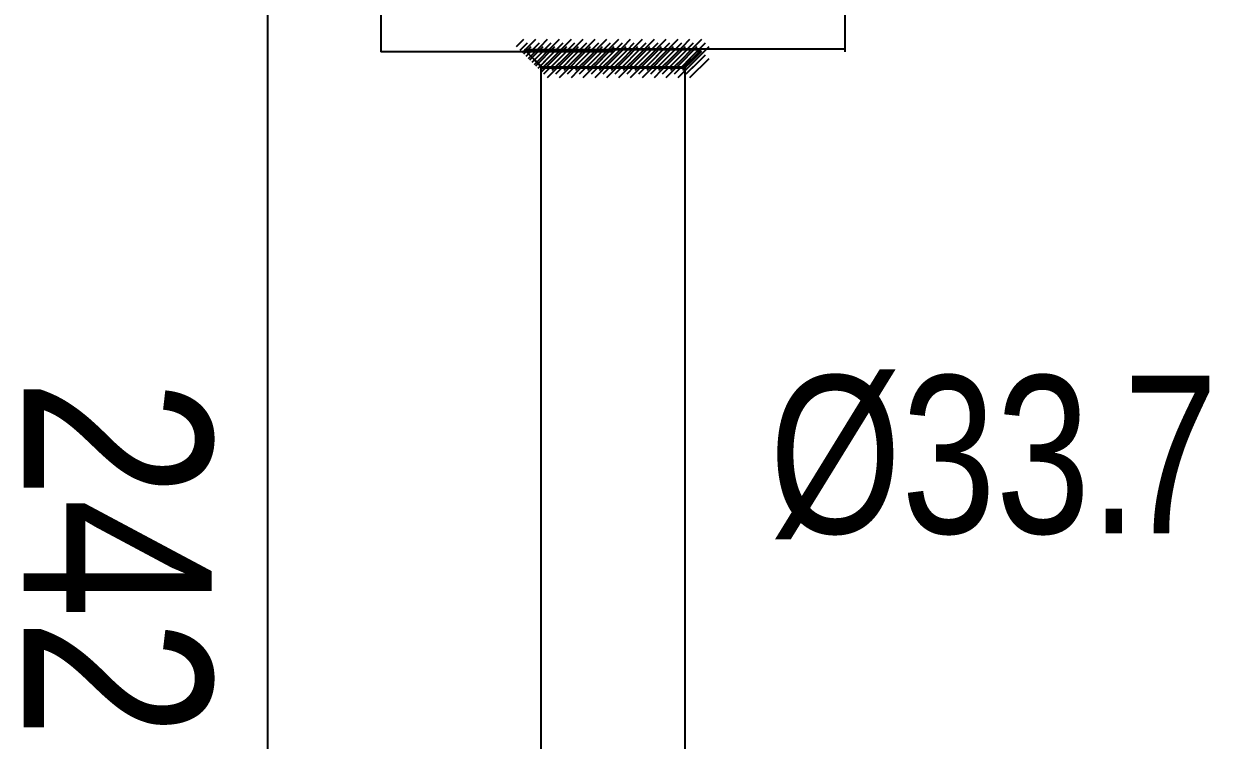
# Model space of a CAD drawing. Extents: x 3 to 197, y 5 to 247.
# Drawn here: x 6.45 to 39.2, y 21.54 to 41.34 of the extents above; entities that cross this region are included whole.
import ezdxf

# ---------------------------------------------------------------- set-up
doc = ezdxf.new("R2010")
doc.units = 0
doc.layers.add('LIVELLO_1', color=160, linetype='Continuous')
doc.styles.add('STD', font='txt')

# ---------------------------------------------------------------- blocks, each defined once
blk = doc.blocks.new('AI9-BLK319')
at = {"layer": 'LIVELLO_1', "color": 7}
for p, q in [((1.929253, -0.175355), (2.130103, 0.027216)), ((2.028817, -0.275608), (2.230527, -0.073036)), ((2.130103, -0.374482), (2.330263, -0.175355))]:
    blk.add_line(p, q, dxfattribs=at)
blk = doc.blocks.new('AI9-BLK318')
at = {"layer": 'LIVELLO_1', "color": 7}
blk.add_blockref('AI9-BLK319', (0, 0), dxfattribs=at)
blk = doc.blocks.new('AI9-BLK317')
at = {"layer": 'LIVELLO_1', "color": 7}
for p, q in [((2.052588, -0.092156), (2.253609, 0.110415)), ((2.152323, -0.192409), (2.354895, 0.00844)), ((2.253609, -0.293005), (2.456181, -0.092156))]:
    blk.add_line(p, q, dxfattribs=at)
blk = doc.blocks.new('AI9-BLK316')
at = {"layer": 'LIVELLO_1', "color": 7}
blk.add_blockref('AI9-BLK317', (0, 0), dxfattribs=at)
blk = doc.blocks.new('AI9-BLK315')
at = {"layer": 'LIVELLO_1', "color": 7}
for p, q in [((2.134667, 0.008785), (2.335516, 0.211357)), ((2.235953, -0.089745), (2.436802, 0.109382)), ((2.335516, -0.192064), (2.538088, 0.008785))]:
    blk.add_line(p, q, dxfattribs=at)
blk = doc.blocks.new('AI9-BLK314')
at = {"layer": 'LIVELLO_1', "color": 7}
blk.add_blockref('AI9-BLK315', (0, 0), dxfattribs=at)
blk = doc.blocks.new('AI9-BLK311')
at = {"layer": 'LIVELLO_1', "color": 7}
for p, q in [((1.599902, -0.175355), (1.802474, 0.027216)), ((1.701188, -0.275608), (1.902037, -0.073036)), ((1.802474, -0.374482), (2.003323, -0.175355))]:
    blk.add_line(p, q, dxfattribs=at)
blk = doc.blocks.new('AI9-BLK310')
at = {"layer": 'LIVELLO_1', "color": 7}
blk.add_blockref('AI9-BLK311', (0, 0), dxfattribs=at)
blk = doc.blocks.new('AI9-BLK309')
at = {"layer": 'LIVELLO_1', "color": 7}
for p, q in [((1.763717, -0.092156), (1.966288, 0.110415)), ((1.865002, -0.192409), (2.067574, 0.00844)), ((1.966288, -0.293005), (2.167137, -0.092156))]:
    blk.add_line(p, q, dxfattribs=at)
blk = doc.blocks.new('AI9-BLK308')
at = {"layer": 'LIVELLO_1', "color": 7}
blk.add_blockref('AI9-BLK309', (0, 0), dxfattribs=at)
blk = doc.blocks.new('AI9-BLK307')
at = {"layer": 'LIVELLO_1', "color": 7}
for p, q in [((1.929253, 0.008785), (2.130103, 0.211357)), ((2.028817, -0.089745), (2.230527, 0.109382)), ((2.130103, -0.192064), (2.330263, 0.008785))]:
    blk.add_line(p, q, dxfattribs=at)
blk = doc.blocks.new('AI9-BLK306')
at = {"layer": 'LIVELLO_1', "color": 7}
blk.add_blockref('AI9-BLK307', (0, 0), dxfattribs=at)
blk = doc.blocks.new('AI9-BLK305')
at = {"layer": 'LIVELLO_1', "color": 7}
for p, q in [((2.052588, 0.10163), (2.253609, 0.302824)), ((2.152323, 0.001378), (2.354895, 0.202227)), ((2.253609, -0.099219), (2.456181, 0.10163))]:
    blk.add_line(p, q, dxfattribs=at)
blk = doc.blocks.new('AI9-BLK304')
at = {"layer": 'LIVELLO_1', "color": 7}
blk.add_blockref('AI9-BLK305', (0, 0), dxfattribs=at)
blk = doc.blocks.new('AI9-BLK303')
at = {"layer": 'LIVELLO_1', "color": 7}
for p, q in [((2.134667, 0.184313), (2.335516, 0.385162)), ((2.235953, 0.081993), (2.436802, 0.284565)), ((2.335516, -0.018259), (2.538088, 0.184313))]:
    blk.add_line(p, q, dxfattribs=at)
blk = doc.blocks.new('AI9-BLK302')
at = {"layer": 'LIVELLO_1', "color": 7}
blk.add_blockref('AI9-BLK303', (0, 0), dxfattribs=at)
blk = doc.blocks.new('AI9-BLK301')
at = {"layer": 'LIVELLO_1', "color": 7}
for p, q in [((1.272963, -0.175355), (1.473812, 0.027216)), ((1.374249, -0.275608), (1.575098, -0.073036)), ((1.473812, -0.374482), (1.676383, -0.175355))]:
    blk.add_line(p, q, dxfattribs=at)
blk = doc.blocks.new('AI9-BLK300')
at = {"layer": 'LIVELLO_1', "color": 7}
blk.add_blockref('AI9-BLK301', (0, 0), dxfattribs=at)
blk = doc.blocks.new('AI9-BLK299')
at = {"layer": 'LIVELLO_1', "color": 7}
for p, q in [((1.436777, -0.092156), (1.639349, 0.110415)), ((1.538063, -0.192409), (1.738223, 0.00844)), ((1.639349, -0.293005), (1.839509, -0.092156))]:
    blk.add_line(p, q, dxfattribs=at)
blk = doc.blocks.new('AI9-BLK298')
at = {"layer": 'LIVELLO_1', "color": 7}
blk.add_blockref('AI9-BLK299', (0, 0), dxfattribs=at)
blk = doc.blocks.new('AI9-BLK297')
at = {"layer": 'LIVELLO_1', "color": 7}
for p, q in [((1.599902, 0.008785), (1.802474, 0.211357)), ((1.701188, -0.089745), (1.902037, 0.109382)), ((1.802474, -0.192064), (2.003323, 0.008785))]:
    blk.add_line(p, q, dxfattribs=at)
blk = doc.blocks.new('AI9-BLK296')
at = {"layer": 'LIVELLO_1', "color": 7}
blk.add_blockref('AI9-BLK297', (0, 0), dxfattribs=at)
blk = doc.blocks.new('AI9-BLK295')
at = {"layer": 'LIVELLO_1', "color": 7}
for p, q in [((1.763717, 0.10163), (1.966288, 0.302824)), ((1.865002, 0.001378), (2.067574, 0.202227)), ((1.966288, -0.099219), (2.167137, 0.10163))]:
    blk.add_line(p, q, dxfattribs=at)
blk = doc.blocks.new('AI9-BLK294')
at = {"layer": 'LIVELLO_1', "color": 7}
blk.add_blockref('AI9-BLK295', (0, 0), dxfattribs=at)
blk = doc.blocks.new('AI9-BLK293')
at = {"layer": 'LIVELLO_1', "color": 7}
for p, q in [((1.929253, 0.184313), (2.130103, 0.385162)), ((2.028817, 0.081993), (2.230527, 0.284565)), ((2.130103, -0.018259), (2.330263, 0.184313))]:
    blk.add_line(p, q, dxfattribs=at)
blk = doc.blocks.new('AI9-BLK292')
at = {"layer": 'LIVELLO_1', "color": 7}
blk.add_blockref('AI9-BLK293', (0, 0), dxfattribs=at)
blk = doc.blocks.new('AI9-BLK291')
at = {"layer": 'LIVELLO_1', "color": 7}
for p, q in [((0.946023, -0.175355), (1.147045, 0.027216)), ((1.045759, -0.275608), (1.247469, -0.073036)), ((1.147045, -0.374482), (1.347032, -0.175355))]:
    blk.add_line(p, q, dxfattribs=at)
blk = doc.blocks.new('AI9-BLK290')
at = {"layer": 'LIVELLO_1', "color": 7}
blk.add_blockref('AI9-BLK291', (0, 0), dxfattribs=at)
blk = doc.blocks.new('AI9-BLK289')
at = {"layer": 'LIVELLO_1', "color": 7}
for p, q in [((1.109148, -0.092156), (1.309998, 0.110415)), ((1.208712, -0.192409), (1.411283, 0.00844)), ((1.309998, -0.293005), (1.512569, -0.092156))]:
    blk.add_line(p, q, dxfattribs=at)
blk = doc.blocks.new('AI9-BLK288')
at = {"layer": 'LIVELLO_1', "color": 7}
blk.add_blockref('AI9-BLK289', (0, 0), dxfattribs=at)
blk = doc.blocks.new('AI9-BLK287')
at = {"layer": 'LIVELLO_1', "color": 7}
for p, q in [((1.272963, 0.008785), (1.473812, 0.211357)), ((1.374249, -0.089745), (1.575098, 0.109382)), ((1.473812, -0.192064), (1.676383, 0.008785))]:
    blk.add_line(p, q, dxfattribs=at)
blk = doc.blocks.new('AI9-BLK286')
at = {"layer": 'LIVELLO_1', "color": 7}
blk.add_blockref('AI9-BLK287', (0, 0), dxfattribs=at)
blk = doc.blocks.new('AI9-BLK285')
at = {"layer": 'LIVELLO_1', "color": 7}
for p, q in [((1.436777, 0.10163), (1.639349, 0.302824)), ((1.538063, 0.001378), (1.738223, 0.202227)), ((1.639349, -0.099219), (1.839509, 0.10163))]:
    blk.add_line(p, q, dxfattribs=at)
blk = doc.blocks.new('AI9-BLK284')
at = {"layer": 'LIVELLO_1', "color": 7}
blk.add_blockref('AI9-BLK285', (0, 0), dxfattribs=at)
blk = doc.blocks.new('AI9-BLK283')
at = {"layer": 'LIVELLO_1', "color": 7}
for p, q in [((1.599902, 0.184313), (1.802474, 0.385162)), ((1.701188, 0.081993), (1.902037, 0.284565)), ((1.802474, -0.018259), (2.003323, 0.184313))]:
    blk.add_line(p, q, dxfattribs=at)
blk = doc.blocks.new('AI9-BLK282')
at = {"layer": 'LIVELLO_1', "color": 7}
blk.add_blockref('AI9-BLK283', (0, 0), dxfattribs=at)
blk = doc.blocks.new('AI9-BLK281')
at = {"layer": 'LIVELLO_1', "color": 7}
for p, q in [((0.616672, -0.175355), (0.819244, 0.027216)), ((0.717958, -0.275608), (0.918979, -0.073036)), ((0.819244, -0.374482), (1.020265, -0.175355))]:
    blk.add_line(p, q, dxfattribs=at)
blk = doc.blocks.new('AI9-BLK280')
at = {"layer": 'LIVELLO_1', "color": 7}
blk.add_blockref('AI9-BLK281', (0, 0), dxfattribs=at)
blk = doc.blocks.new('AI9-BLK279')
at = {"layer": 'LIVELLO_1', "color": 7}
for p, q in [((0.780659, -0.092156), (0.983058, 0.110415)), ((0.881772, -0.192409), (1.084344, 0.00844)), ((0.983058, -0.293005), (1.184079, -0.092156))]:
    blk.add_line(p, q, dxfattribs=at)
blk = doc.blocks.new('AI9-BLK278')
at = {"layer": 'LIVELLO_1', "color": 7}
blk.add_blockref('AI9-BLK279', (0, 0), dxfattribs=at)
blk = doc.blocks.new('AI9-BLK277')
at = {"layer": 'LIVELLO_1', "color": 7}
for p, q in [((0.946023, 0.008785), (1.147045, 0.211357)), ((1.045759, -0.089745), (1.247469, 0.109382)), ((1.147045, -0.192064), (1.347032, 0.008785))]:
    blk.add_line(p, q, dxfattribs=at)
blk = doc.blocks.new('AI9-BLK276')
at = {"layer": 'LIVELLO_1', "color": 7}
blk.add_blockref('AI9-BLK277', (0, 0), dxfattribs=at)
blk = doc.blocks.new('AI9-BLK275')
at = {"layer": 'LIVELLO_1', "color": 7}
for p, q in [((1.109148, 0.10163), (1.309998, 0.302824)), ((1.208712, 0.001378), (1.411283, 0.202227)), ((1.309998, -0.099219), (1.512569, 0.10163))]:
    blk.add_line(p, q, dxfattribs=at)
blk = doc.blocks.new('AI9-BLK274')
at = {"layer": 'LIVELLO_1', "color": 7}
blk.add_blockref('AI9-BLK275', (0, 0), dxfattribs=at)
blk = doc.blocks.new('AI9-BLK273')
at = {"layer": 'LIVELLO_1', "color": 7}
for p, q in [((1.272963, 0.184313), (1.473812, 0.385162)), ((1.374249, 0.081993), (1.575098, 0.284565)), ((1.473812, -0.018259), (1.676383, 0.184313))]:
    blk.add_line(p, q, dxfattribs=at)
blk = doc.blocks.new('AI9-BLK272')
at = {"layer": 'LIVELLO_1', "color": 7}
blk.add_blockref('AI9-BLK273', (0, 0), dxfattribs=at)
blk = doc.blocks.new('AI9-BLK271')
at = {"layer": 'LIVELLO_1', "color": 7}
for p, q in [((0.289905, -0.175355), (0.490754, 0.027216)), ((0.391018, -0.275608), (0.59204, -0.073036)), ((0.490754, -0.374482), (0.693325, -0.175355))]:
    blk.add_line(p, q, dxfattribs=at)
blk = doc.blocks.new('AI9-BLK270')
at = {"layer": 'LIVELLO_1', "color": 7}
blk.add_blockref('AI9-BLK271', (0, 0), dxfattribs=at)
blk = doc.blocks.new('AI9-BLK269')
at = {"layer": 'LIVELLO_1', "color": 7}
for p, q in [((0.453719, -0.092156), (0.656291, 0.110415)), ((0.555005, -0.192409), (0.754993, 0.00844)), ((0.656291, -0.293005), (0.856278, -0.092156))]:
    blk.add_line(p, q, dxfattribs=at)
blk = doc.blocks.new('AI9-BLK268')
at = {"layer": 'LIVELLO_1', "color": 7}
blk.add_blockref('AI9-BLK269', (0, 0), dxfattribs=at)
blk = doc.blocks.new('AI9-BLK267')
at = {"layer": 'LIVELLO_1', "color": 7}
for p, q in [((0.616672, 0.008785), (0.819244, 0.211357)), ((0.717958, -0.089745), (0.918979, 0.109382)), ((0.819244, -0.192064), (1.020265, 0.008785))]:
    blk.add_line(p, q, dxfattribs=at)
blk = doc.blocks.new('AI9-BLK266')
at = {"layer": 'LIVELLO_1', "color": 7}
blk.add_blockref('AI9-BLK267', (0, 0), dxfattribs=at)
blk = doc.blocks.new('AI9-BLK265')
at = {"layer": 'LIVELLO_1', "color": 7}
for p, q in [((0.780659, 0.10163), (0.983058, 0.302824)), ((0.881772, 0.001378), (1.084344, 0.202227)), ((0.983058, -0.099219), (1.184079, 0.10163))]:
    blk.add_line(p, q, dxfattribs=at)
blk = doc.blocks.new('AI9-BLK264')
at = {"layer": 'LIVELLO_1', "color": 7}
blk.add_blockref('AI9-BLK265', (0, 0), dxfattribs=at)
blk = doc.blocks.new('AI9-BLK263')
at = {"layer": 'LIVELLO_1', "color": 7}
for p, q in [((0.946023, 0.184313), (1.147045, 0.385162)), ((1.045759, 0.081993), (1.247469, 0.284565)), ((1.147045, -0.018259), (1.347032, 0.184313))]:
    blk.add_line(p, q, dxfattribs=at)
blk = doc.blocks.new('AI9-BLK262')
at = {"layer": 'LIVELLO_1', "color": 7}
blk.add_blockref('AI9-BLK263', (0, 0), dxfattribs=at)
blk = doc.blocks.new('AI9-BLK261')
at = {"layer": 'LIVELLO_1', "color": 7}
for p, q in [((-0.037035, -0.175355), (0.163814, 0.027216)), ((0.062528, -0.275608), (0.264239, -0.073036)), ((0.163814, -0.374482), (0.363974, -0.175355))]:
    blk.add_line(p, q, dxfattribs=at)
blk = doc.blocks.new('AI9-BLK260')
at = {"layer": 'LIVELLO_1', "color": 7}
blk.add_blockref('AI9-BLK261', (0, 0), dxfattribs=at)
blk = doc.blocks.new('AI9-BLK259')
at = {"layer": 'LIVELLO_1', "color": 7}
for p, q in [((0.12678, -0.092156), (0.32694, 0.110415)), ((0.225654, -0.192409), (0.428225, 0.00844)), ((0.32694, -0.293005), (0.529511, -0.092156))]:
    blk.add_line(p, q, dxfattribs=at)
blk = doc.blocks.new('AI9-BLK258')
at = {"layer": 'LIVELLO_1', "color": 7}
blk.add_blockref('AI9-BLK259', (0, 0), dxfattribs=at)
blk = doc.blocks.new('AI9-BLK257')
at = {"layer": 'LIVELLO_1', "color": 7}
for p, q in [((0.289905, 0.008785), (0.490754, 0.211357)), ((0.391018, -0.089745), (0.59204, 0.109382)), ((0.490754, -0.192064), (0.693325, 0.008785))]:
    blk.add_line(p, q, dxfattribs=at)
blk = doc.blocks.new('AI9-BLK256')
at = {"layer": 'LIVELLO_1', "color": 7}
blk.add_blockref('AI9-BLK257', (0, 0), dxfattribs=at)
blk = doc.blocks.new('AI9-BLK255')
at = {"layer": 'LIVELLO_1', "color": 7}
for p, q in [((0.453719, 0.10163), (0.656291, 0.302824)), ((0.555005, 0.001378), (0.754993, 0.202227)), ((0.656291, -0.099219), (0.856278, 0.10163))]:
    blk.add_line(p, q, dxfattribs=at)
blk = doc.blocks.new('AI9-BLK254')
at = {"layer": 'LIVELLO_1', "color": 7}
blk.add_blockref('AI9-BLK255', (0, 0), dxfattribs=at)
blk = doc.blocks.new('AI9-BLK253')
at = {"layer": 'LIVELLO_1', "color": 7}
for p, q in [((0.616672, 0.184313), (0.819244, 0.385162)), ((0.717958, 0.081993), (0.918979, 0.284565)), ((0.819244, -0.018259), (1.020265, 0.184313))]:
    blk.add_line(p, q, dxfattribs=at)
blk = doc.blocks.new('AI9-BLK252')
at = {"layer": 'LIVELLO_1', "color": 7}
blk.add_blockref('AI9-BLK253', (0, 0), dxfattribs=at)
blk = doc.blocks.new('AI9-BLK251')
at = {"layer": 'LIVELLO_1', "color": 7}
for p, q in [((-0.366386, -0.175355), (-0.163814, 0.027216)), ((-0.2651, -0.275608), (-0.064251, -0.073036)), ((-0.163814, -0.374482), (0.037035, -0.175355))]:
    blk.add_line(p, q, dxfattribs=at)
blk = doc.blocks.new('AI9-BLK250')
at = {"layer": 'LIVELLO_1', "color": 7}
blk.add_blockref('AI9-BLK251', (0, 0), dxfattribs=at)
blk = doc.blocks.new('AI9-BLK249')
at = {"layer": 'LIVELLO_1', "color": 7}
for p, q in [((-0.202572, -0.092156), (0, 0.110415)), ((-0.101286, -0.192409), (0.101286, 0.00844)), ((0, -0.293005), (0.200849, -0.092156))]:
    blk.add_line(p, q, dxfattribs=at)
blk = doc.blocks.new('AI9-BLK248')
at = {"layer": 'LIVELLO_1', "color": 7}
blk.add_blockref('AI9-BLK249', (0, 0), dxfattribs=at)
blk = doc.blocks.new('AI9-BLK247')
at = {"layer": 'LIVELLO_1', "color": 7}
for p, q in [((-0.037035, 0.008785), (0.163814, 0.211357)), ((0.062528, -0.089745), (0.264239, 0.109382)), ((0.163814, -0.192064), (0.363974, 0.008785))]:
    blk.add_line(p, q, dxfattribs=at)
blk = doc.blocks.new('AI9-BLK246')
at = {"layer": 'LIVELLO_1', "color": 7}
blk.add_blockref('AI9-BLK247', (0, 0), dxfattribs=at)
blk = doc.blocks.new('AI9-BLK245')
at = {"layer": 'LIVELLO_1', "color": 7}
for p, q in [((0.12678, 0.10163), (0.32694, 0.302824)), ((0.225654, 0.001378), (0.428225, 0.202227)), ((0.32694, -0.099219), (0.529511, 0.10163))]:
    blk.add_line(p, q, dxfattribs=at)
blk = doc.blocks.new('AI9-BLK244')
at = {"layer": 'LIVELLO_1', "color": 7}
blk.add_blockref('AI9-BLK245', (0, 0), dxfattribs=at)
blk = doc.blocks.new('AI9-BLK243')
at = {"layer": 'LIVELLO_1', "color": 7}
for p, q in [((0.289905, 0.184313), (0.490754, 0.385162)), ((0.391018, 0.081993), (0.59204, 0.284565)), ((0.490754, -0.018259), (0.693325, 0.184313))]:
    blk.add_line(p, q, dxfattribs=at)
blk = doc.blocks.new('AI9-BLK242')
at = {"layer": 'LIVELLO_1', "color": 7}
blk.add_blockref('AI9-BLK243', (0, 0), dxfattribs=at)
blk = doc.blocks.new('AI9-BLK241')
at = {"layer": 'LIVELLO_1', "color": 7}
for p, q in [((-0.693325, -0.175355), (-0.492476, 0.027216)), ((-0.59204, -0.275608), (-0.391191, -0.073036)), ((-0.492476, -0.374482), (-0.289905, -0.175355))]:
    blk.add_line(p, q, dxfattribs=at)
blk = doc.blocks.new('AI9-BLK240')
at = {"layer": 'LIVELLO_1', "color": 7}
blk.add_blockref('AI9-BLK241', (0, 0), dxfattribs=at)
blk = doc.blocks.new('AI9-BLK239')
at = {"layer": 'LIVELLO_1', "color": 7}
for p, q in [((-0.529511, -0.092156), (-0.32849, 0.110415)), ((-0.428225, -0.192409), (-0.228065, 0.00844)), ((-0.32849, -0.293005), (-0.12678, -0.092156))]:
    blk.add_line(p, q, dxfattribs=at)
blk = doc.blocks.new('AI9-BLK238')
at = {"layer": 'LIVELLO_1', "color": 7}
blk.add_blockref('AI9-BLK239', (0, 0), dxfattribs=at)
blk = doc.blocks.new('AI9-BLK237')
at = {"layer": 'LIVELLO_1', "color": 7}
for p, q in [((-0.366386, 0.008785), (-0.163814, 0.211357)), ((-0.2651, -0.089745), (-0.064251, 0.109382)), ((-0.163814, -0.192064), (0.037035, 0.008785))]:
    blk.add_line(p, q, dxfattribs=at)
blk = doc.blocks.new('AI9-BLK236')
at = {"layer": 'LIVELLO_1', "color": 7}
blk.add_blockref('AI9-BLK237', (0, 0), dxfattribs=at)
blk = doc.blocks.new('AI9-BLK235')
at = {"layer": 'LIVELLO_1', "color": 7}
for p, q in [((-0.202572, 0.10163), (0, 0.302824)), ((-0.101286, 0.001378), (0.101286, 0.202227)), ((0, -0.099219), (0.200849, 0.10163))]:
    blk.add_line(p, q, dxfattribs=at)
blk = doc.blocks.new('AI9-BLK234')
at = {"layer": 'LIVELLO_1', "color": 7}
blk.add_blockref('AI9-BLK235', (0, 0), dxfattribs=at)
blk = doc.blocks.new('AI9-BLK233')
at = {"layer": 'LIVELLO_1', "color": 7}
for p, q in [((-0.037035, 0.184313), (0.163814, 0.385162)), ((0.062528, 0.081993), (0.264239, 0.284565)), ((0.163814, -0.018259), (0.363974, 0.184313))]:
    blk.add_line(p, q, dxfattribs=at)
blk = doc.blocks.new('AI9-BLK232')
at = {"layer": 'LIVELLO_1', "color": 7}
blk.add_blockref('AI9-BLK233', (0, 0), dxfattribs=at)
blk = doc.blocks.new('AI9-BLK231')
at = {"layer": 'LIVELLO_1', "color": 7}
for p, q in [((-1.020265, -0.175355), (-0.819244, 0.027216)), ((-0.92053, -0.275608), (-0.718819, -0.073036)), ((-0.819244, -0.374482), (-0.619256, -0.175355))]:
    blk.add_line(p, q, dxfattribs=at)
blk = doc.blocks.new('AI9-BLK230')
at = {"layer": 'LIVELLO_1', "color": 7}
blk.add_blockref('AI9-BLK231', (0, 0), dxfattribs=at)
blk = doc.blocks.new('AI9-BLK229')
at = {"layer": 'LIVELLO_1', "color": 7}
for p, q in [((-0.856278, -0.092156), (-0.656291, 0.110415)), ((-0.757576, -0.192409), (-0.555005, 0.00844)), ((-0.656291, -0.293005), (-0.453719, -0.092156))]:
    blk.add_line(p, q, dxfattribs=at)
blk = doc.blocks.new('AI9-BLK228')
at = {"layer": 'LIVELLO_1', "color": 7}
blk.add_blockref('AI9-BLK229', (0, 0), dxfattribs=at)
blk = doc.blocks.new('AI9-BLK227')
at = {"layer": 'LIVELLO_1', "color": 7}
for p, q in [((-0.693325, 0.008785), (-0.492476, 0.211357)), ((-0.59204, -0.089745), (-0.391191, 0.109382)), ((-0.492476, -0.192064), (-0.289905, 0.008785))]:
    blk.add_line(p, q, dxfattribs=at)
blk = doc.blocks.new('AI9-BLK226')
at = {"layer": 'LIVELLO_1', "color": 7}
blk.add_blockref('AI9-BLK227', (0, 0), dxfattribs=at)
blk = doc.blocks.new('AI9-BLK225')
at = {"layer": 'LIVELLO_1', "color": 7}
for p, q in [((-0.529511, 0.10163), (-0.32849, 0.302824)), ((-0.428225, 0.001378), (-0.228065, 0.202227)), ((-0.32849, -0.099219), (-0.12678, 0.10163))]:
    blk.add_line(p, q, dxfattribs=at)
blk = doc.blocks.new('AI9-BLK224')
at = {"layer": 'LIVELLO_1', "color": 7}
blk.add_blockref('AI9-BLK225', (0, 0), dxfattribs=at)
blk = doc.blocks.new('AI9-BLK223')
at = {"layer": 'LIVELLO_1', "color": 7}
for p, q in [((-0.366386, 0.184313), (-0.163814, 0.385162)), ((-0.2651, 0.081993), (-0.064251, 0.284565)), ((-0.163814, -0.018259), (0.037035, 0.184313))]:
    blk.add_line(p, q, dxfattribs=at)
blk = doc.blocks.new('AI9-BLK222')
at = {"layer": 'LIVELLO_1', "color": 7}
blk.add_blockref('AI9-BLK223', (0, 0), dxfattribs=at)
blk = doc.blocks.new('AI9-BLK221')
at = {"layer": 'LIVELLO_1', "color": 7}
for p, q in [((-1.348755, -0.175355), (-1.147045, 0.027216)), ((-1.24833, -0.275608), (-1.047309, -0.073036)), ((-1.147045, -0.374482), (-0.946195, -0.175355))]:
    blk.add_line(p, q, dxfattribs=at)
blk = doc.blocks.new('AI9-BLK220')
at = {"layer": 'LIVELLO_1', "color": 7}
blk.add_blockref('AI9-BLK221', (0, 0), dxfattribs=at)
blk = doc.blocks.new('AI9-BLK219')
at = {"layer": 'LIVELLO_1', "color": 7}
for p, q in [((-1.185802, -0.092156), (-0.98323, 0.110415)), ((-1.084516, -0.192409), (-0.881944, 0.00844)), ((-0.98323, -0.293005), (-0.782209, -0.092156))]:
    blk.add_line(p, q, dxfattribs=at)
blk = doc.blocks.new('AI9-BLK218')
at = {"layer": 'LIVELLO_1', "color": 7}
blk.add_blockref('AI9-BLK219', (0, 0), dxfattribs=at)
blk = doc.blocks.new('AI9-BLK217')
at = {"layer": 'LIVELLO_1', "color": 7}
for p, q in [((-1.020265, 0.008785), (-0.819244, 0.211357)), ((-0.92053, -0.089745), (-0.718819, 0.109382)), ((-0.819244, -0.192064), (-0.619256, 0.008785))]:
    blk.add_line(p, q, dxfattribs=at)
blk = doc.blocks.new('AI9-BLK216')
at = {"layer": 'LIVELLO_1', "color": 7}
blk.add_blockref('AI9-BLK217', (0, 0), dxfattribs=at)
blk = doc.blocks.new('AI9-BLK215')
at = {"layer": 'LIVELLO_1', "color": 7}
for p, q in [((-0.856278, 0.10163), (-0.656291, 0.302824)), ((-0.757576, 0.001378), (-0.555005, 0.202227)), ((-0.656291, -0.099219), (-0.453719, 0.10163))]:
    blk.add_line(p, q, dxfattribs=at)
blk = doc.blocks.new('AI9-BLK214')
at = {"layer": 'LIVELLO_1', "color": 7}
blk.add_blockref('AI9-BLK215', (0, 0), dxfattribs=at)
blk = doc.blocks.new('AI9-BLK213')
at = {"layer": 'LIVELLO_1', "color": 7}
for p, q in [((-0.693325, 0.184313), (-0.492476, 0.385162)), ((-0.59204, 0.081993), (-0.391191, 0.284565)), ((-0.492476, -0.018259), (-0.289905, 0.184313))]:
    blk.add_line(p, q, dxfattribs=at)
blk = doc.blocks.new('AI9-BLK212')
at = {"layer": 'LIVELLO_1', "color": 7}
blk.add_blockref('AI9-BLK213', (0, 0), dxfattribs=at)
blk = doc.blocks.new('AI9-BLK211')
at = {"layer": 'LIVELLO_1', "color": 7}
for p, q in [((-1.676556, -0.175355), (-1.475534, 0.027216)), ((-1.57527, -0.275608), (-1.374249, -0.073036)), ((-1.475534, -0.374482), (-1.272963, -0.175355))]:
    blk.add_line(p, q, dxfattribs=at)
blk = doc.blocks.new('AI9-BLK210')
at = {"layer": 'LIVELLO_1', "color": 7}
blk.add_blockref('AI9-BLK211', (0, 0), dxfattribs=at)
blk = doc.blocks.new('AI9-BLK209')
at = {"layer": 'LIVELLO_1', "color": 7}
for p, q in [((-1.512569, -0.092156), (-1.309998, 0.110415)), ((-1.411283, -0.192409), (-1.211296, 0.00844)), ((-1.309998, -0.293005), (-1.11001, -0.092156))]:
    blk.add_line(p, q, dxfattribs=at)
blk = doc.blocks.new('AI9-BLK208')
at = {"layer": 'LIVELLO_1', "color": 7}
blk.add_blockref('AI9-BLK209', (0, 0), dxfattribs=at)
blk = doc.blocks.new('AI9-BLK207')
at = {"layer": 'LIVELLO_1', "color": 7}
for p, q in [((-1.348755, 0.008785), (-1.147045, 0.211357)), ((-1.24833, -0.089745), (-1.047309, 0.109382)), ((-1.147045, -0.192064), (-0.946195, 0.008785))]:
    blk.add_line(p, q, dxfattribs=at)
blk = doc.blocks.new('AI9-BLK206')
at = {"layer": 'LIVELLO_1', "color": 7}
blk.add_blockref('AI9-BLK207', (0, 0), dxfattribs=at)
blk = doc.blocks.new('AI9-BLK205')
at = {"layer": 'LIVELLO_1', "color": 7}
for p, q in [((-1.185802, 0.10163), (-0.98323, 0.302824)), ((-1.084516, 0.001378), (-0.881944, 0.202227)), ((-0.98323, -0.099219), (-0.782209, 0.10163))]:
    blk.add_line(p, q, dxfattribs=at)
blk = doc.blocks.new('AI9-BLK204')
at = {"layer": 'LIVELLO_1', "color": 7}
blk.add_blockref('AI9-BLK205', (0, 0), dxfattribs=at)
blk = doc.blocks.new('AI9-BLK203')
at = {"layer": 'LIVELLO_1', "color": 7}
for p, q in [((-1.020265, 0.184313), (-0.819244, 0.385162)), ((-0.92053, 0.081993), (-0.718819, 0.284565)), ((-0.819244, -0.018259), (-0.619256, 0.184313))]:
    blk.add_line(p, q, dxfattribs=at)
blk = doc.blocks.new('AI9-BLK202')
at = {"layer": 'LIVELLO_1', "color": 7}
blk.add_blockref('AI9-BLK203', (0, 0), dxfattribs=at)
blk = doc.blocks.new('AI9-BLK201')
at = {"layer": 'LIVELLO_1', "color": 7}
for p, q in [((-2.003323, -0.175355), (-1.802474, 0.027216)), ((-1.90376, -0.275608), (-1.702049, -0.073036)), ((-1.802474, -0.374482), (-1.602314, -0.175355))]:
    blk.add_line(p, q, dxfattribs=at)
blk = doc.blocks.new('AI9-BLK200')
at = {"layer": 'LIVELLO_1', "color": 7}
blk.add_blockref('AI9-BLK201', (0, 0), dxfattribs=at)
blk = doc.blocks.new('AI9-BLK199')
at = {"layer": 'LIVELLO_1', "color": 7}
for p, q in [((-1.839509, -0.092156), (-1.639349, 0.110415)), ((-1.740634, -0.192409), (-1.538063, 0.00844)), ((-1.639349, -0.293005), (-1.436949, -0.092156))]:
    blk.add_line(p, q, dxfattribs=at)
blk = doc.blocks.new('AI9-BLK198')
at = {"layer": 'LIVELLO_1', "color": 7}
blk.add_blockref('AI9-BLK199', (0, 0), dxfattribs=at)
blk = doc.blocks.new('AI9-BLK197')
at = {"layer": 'LIVELLO_1', "color": 7}
for p, q in [((-1.676556, 0.008785), (-1.475534, 0.211357)), ((-1.57527, -0.089745), (-1.374249, 0.109382)), ((-1.475534, -0.192064), (-1.272963, 0.008785))]:
    blk.add_line(p, q, dxfattribs=at)
blk = doc.blocks.new('AI9-BLK196')
at = {"layer": 'LIVELLO_1', "color": 7}
blk.add_blockref('AI9-BLK197', (0, 0), dxfattribs=at)
blk = doc.blocks.new('AI9-BLK195')
at = {"layer": 'LIVELLO_1', "color": 7}
for p, q in [((-1.512569, 0.10163), (-1.309998, 0.302824)), ((-1.411283, 0.001378), (-1.211296, 0.202227)), ((-1.309998, -0.099219), (-1.11001, 0.10163))]:
    blk.add_line(p, q, dxfattribs=at)
blk = doc.blocks.new('AI9-BLK194')
at = {"layer": 'LIVELLO_1', "color": 7}
blk.add_blockref('AI9-BLK195', (0, 0), dxfattribs=at)
blk = doc.blocks.new('AI9-BLK193')
at = {"layer": 'LIVELLO_1', "color": 7}
for p, q in [((-1.348755, 0.184313), (-1.147045, 0.385162)), ((-1.24833, 0.081993), (-1.047309, 0.284565)), ((-1.147045, -0.018259), (-0.946195, 0.184313))]:
    blk.add_line(p, q, dxfattribs=at)
blk = doc.blocks.new('AI9-BLK192')
at = {"layer": 'LIVELLO_1', "color": 7}
blk.add_blockref('AI9-BLK193', (0, 0), dxfattribs=at)
blk = doc.blocks.new('AI9-BLK191')
at = {"layer": 'LIVELLO_1', "color": 7}
for p, q in [((-2.16886, -0.092156), (-1.966288, 0.110415)), ((-2.067574, -0.192409), (-1.865002, 0.00844)), ((-1.966288, -0.293005), (-1.765439, -0.092156))]:
    blk.add_line(p, q, dxfattribs=at)
blk = doc.blocks.new('AI9-BLK190')
at = {"layer": 'LIVELLO_1', "color": 7}
blk.add_blockref('AI9-BLK191', (0, 0), dxfattribs=at)
blk = doc.blocks.new('AI9-BLK189')
at = {"layer": 'LIVELLO_1', "color": 7}
for p, q in [((-2.003323, 0.008785), (-1.802474, 0.211357)), ((-1.90376, -0.089745), (-1.702049, 0.109382)), ((-1.802474, -0.192064), (-1.602314, 0.008785))]:
    blk.add_line(p, q, dxfattribs=at)
blk = doc.blocks.new('AI9-BLK188')
at = {"layer": 'LIVELLO_1', "color": 7}
blk.add_blockref('AI9-BLK189', (0, 0), dxfattribs=at)
blk = doc.blocks.new('AI9-BLK187')
at = {"layer": 'LIVELLO_1', "color": 7}
for p, q in [((-1.839509, 0.10163), (-1.639349, 0.302824)), ((-1.740634, 0.001378), (-1.538063, 0.202227)), ((-1.639349, -0.099219), (-1.436949, 0.10163))]:
    blk.add_line(p, q, dxfattribs=at)
blk = doc.blocks.new('AI9-BLK186')
at = {"layer": 'LIVELLO_1', "color": 7}
blk.add_blockref('AI9-BLK187', (0, 0), dxfattribs=at)
blk = doc.blocks.new('AI9-BLK185')
at = {"layer": 'LIVELLO_1', "color": 7}
for p, q in [((-1.676556, 0.184313), (-1.475534, 0.385162)), ((-1.57527, 0.081993), (-1.374249, 0.284565)), ((-1.475534, -0.018259), (-1.272963, 0.184313))]:
    blk.add_line(p, q, dxfattribs=at)
blk = doc.blocks.new('AI9-BLK184')
at = {"layer": 'LIVELLO_1', "color": 7}
blk.add_blockref('AI9-BLK185', (0, 0), dxfattribs=at)
blk = doc.blocks.new('AI9-BLK183')
at = {"layer": 'LIVELLO_1', "color": 7}
for p, q in [((-2.331985, 0.008785), (-2.130103, 0.211357)), ((-2.231388, -0.089745), (-2.030539, 0.109382)), ((-2.130103, -0.192064), (-1.929253, 0.008785))]:
    blk.add_line(p, q, dxfattribs=at)
blk = doc.blocks.new('AI9-BLK182')
at = {"layer": 'LIVELLO_1', "color": 7}
blk.add_blockref('AI9-BLK183', (0, 0), dxfattribs=at)
blk = doc.blocks.new('AI9-BLK181')
at = {"layer": 'LIVELLO_1', "color": 7}
for p, q in [((-2.16886, 0.10163), (-1.966288, 0.302824)), ((-2.067574, 0.001378), (-1.865002, 0.202227)), ((-1.966288, -0.099219), (-1.765439, 0.10163))]:
    blk.add_line(p, q, dxfattribs=at)
blk = doc.blocks.new('AI9-BLK180')
at = {"layer": 'LIVELLO_1', "color": 7}
blk.add_blockref('AI9-BLK181', (0, 0), dxfattribs=at)
blk = doc.blocks.new('AI9-BLK179')
at = {"layer": 'LIVELLO_1', "color": 7}
for p, q in [((-2.003323, 0.184313), (-1.802474, 0.385162)), ((-1.90376, 0.081993), (-1.702049, 0.284565)), ((-1.802474, -0.018259), (-1.602314, 0.184313))]:
    blk.add_line(p, q, dxfattribs=at)
blk = doc.blocks.new('AI9-BLK178')
at = {"layer": 'LIVELLO_1', "color": 7}
blk.add_blockref('AI9-BLK179', (0, 0), dxfattribs=at)
blk = doc.blocks.new('AI9-BLK177')
at = {"layer": 'LIVELLO_1', "color": 7}
for p, q in [((-2.456181, 0.10163), (-2.25516, 0.302824)), ((-2.354895, 0.001378), (-2.154735, 0.202227)), ((-2.25516, -0.099219), (-2.053449, 0.10163))]:
    blk.add_line(p, q, dxfattribs=at)
blk = doc.blocks.new('AI9-BLK176')
at = {"layer": 'LIVELLO_1', "color": 7}
blk.add_blockref('AI9-BLK177', (0, 0), dxfattribs=at)
blk = doc.blocks.new('AI9-BLK175')
at = {"layer": 'LIVELLO_1', "color": 7}
for p, q in [((-2.331985, 0.184313), (-2.130103, 0.385162)), ((-2.231388, 0.081993), (-2.030539, 0.284565)), ((-2.130103, -0.018259), (-1.929253, 0.184313))]:
    blk.add_line(p, q, dxfattribs=at)
blk = doc.blocks.new('AI9-BLK174')
at = {"layer": 'LIVELLO_1', "color": 7}
blk.add_blockref('AI9-BLK175', (0, 0), dxfattribs=at)
blk = doc.blocks.new('AI9-BLK173')
at = {"layer": 'LIVELLO_1', "color": 7}
for p, q in [((-2.538088, 0.184313), (-2.337239, 0.385162)), ((-2.436802, 0.081993), (-2.235953, 0.284565)), ((-2.337239, -0.018259), (-2.134667, 0.184313))]:
    blk.add_line(p, q, dxfattribs=at)
blk = doc.blocks.new('AI9-BLK172')
at = {"layer": 'LIVELLO_1', "color": 7}
blk.add_blockref('AI9-BLK173', (0, 0), dxfattribs=at)
blk = doc.blocks.new('AI9-BLK1')
at = {"layer": 'LIVELLO_1', "color": 7}
for p, q in [((-86.921, -83.438), (-86.921, -111.496)), ((-83.786, -83.425), (-83.786, -84.884)), ((-70.973, -83.425), (-70.973, -84.884)), ((-77.379, -84.884), (-83.786, -84.884)), ((-79.334, -85.314), (-79.798, -84.847)), ((-70.973, -84.818), (-77.379, -84.818)), ((-75.425, -85.314), (-74.961, -84.847)), ((-79.366, -85.312), (-79.366, -110.454)), ((-75.425, -85.309), (-79.334, -85.309)), ((-75.393, -85.312), (-75.393, -110.454))]:
    blk.add_line(p, q, dxfattribs=at)
blk.add_lwpolyline([(-77.379, -84.83), (-79.806, -84.83), (-79.341, -85.334), (-75.418, -85.334), (-74.953, -84.83)], close=True, dxfattribs=at)
for name, p in [('AI9-BLK172', (-77.501, -84.926)), ('AI9-BLK176', (-77.419, -85.009)), ('AI9-BLK174', (-77.379, -84.926)), ('AI9-BLK180', (-77.379, -85.009)), ('AI9-BLK178', (-77.379, -84.926)), ('AI9-BLK186', (-77.379, -85.009)), ('AI9-BLK184', (-77.379, -84.926)), ('AI9-BLK194', (-77.379, -85.009)), ('AI9-BLK192', (-77.379, -84.926)), ('AI9-BLK204', (-77.379, -85.009)), ('AI9-BLK202', (-77.379, -84.926)), ('AI9-BLK214', (-77.379, -85.009)), ('AI9-BLK212', (-77.379, -84.926)), ('AI9-BLK224', (-77.379, -85.009)), ('AI9-BLK222', (-77.379, -84.926)), ('AI9-BLK234', (-77.379, -85.009)), ('AI9-BLK232', (-77.379, -84.926)), ('AI9-BLK244', (-77.379, -85.009)), ('AI9-BLK242', (-77.379, -84.926)), ('AI9-BLK254', (-77.379, -85.009)), ('AI9-BLK252', (-77.379, -84.926)), ('AI9-BLK264', (-77.379, -85.009)), ('AI9-BLK262', (-77.379, -84.926)), ('AI9-BLK274', (-77.379, -85.009)), ('AI9-BLK272', (-77.379, -84.926)), ('AI9-BLK284', (-77.379, -85.009)), ('AI9-BLK282', (-77.379, -84.926)), ('AI9-BLK294', (-77.379, -85.009)), ('AI9-BLK292', (-77.379, -84.926)), ('AI9-BLK304', (-77.34, -85.009)), ('AI9-BLK302', (-77.258, -84.926)), ('AI9-BLK182', (-77.379, -85.081)), ('AI9-BLK190', (-77.379, -85.143)), ('AI9-BLK188', (-77.379, -85.081)), ('AI9-BLK198', (-77.379, -85.143)), ('AI9-BLK196', (-77.379, -85.081)), ('AI9-BLK208', (-77.379, -85.143)), ('AI9-BLK206', (-77.379, -85.081)), ('AI9-BLK218', (-77.379, -85.143)), ('AI9-BLK216', (-77.379, -85.081)), ('AI9-BLK228', (-77.379, -85.143)), ('AI9-BLK226', (-77.379, -85.081)), ('AI9-BLK238', (-77.379, -85.143)), ('AI9-BLK236', (-77.379, -85.081)), ('AI9-BLK248', (-77.379, -85.143)), ('AI9-BLK246', (-77.379, -85.081)), ('AI9-BLK258', (-77.379, -85.143)), ('AI9-BLK256', (-77.379, -85.081)), ('AI9-BLK268', (-77.379, -85.143)), ('AI9-BLK266', (-77.379, -85.081)), ('AI9-BLK278', (-77.379, -85.143)), ('AI9-BLK276', (-77.379, -85.081)), ('AI9-BLK288', (-77.379, -85.143)), ('AI9-BLK286', (-77.379, -85.081)), ('AI9-BLK298', (-77.379, -85.143)), ('AI9-BLK296', (-77.379, -85.081)), ('AI9-BLK308', (-77.379, -85.143)), ('AI9-BLK306', (-77.379, -85.081)), ('AI9-BLK316', (-77.34, -85.143)), ('AI9-BLK314', (-77.258, -85.081)), ('AI9-BLK200', (-77.379, -85.224)), ('AI9-BLK210', (-77.379, -85.224)), ('AI9-BLK220', (-77.379, -85.224)), ('AI9-BLK230', (-77.379, -85.224)), ('AI9-BLK240', (-77.379, -85.224)), ('AI9-BLK250', (-77.379, -85.224)), ('AI9-BLK260', (-77.379, -85.224)), ('AI9-BLK270', (-77.379, -85.224)), ('AI9-BLK280', (-77.379, -85.224)), ('AI9-BLK290', (-77.379, -85.224)), ('AI9-BLK300', (-77.379, -85.224)), ('AI9-BLK310', (-77.379, -85.224)), ('AI9-BLK318', (-77.379, -85.224))]:
    blk.add_blockref(name, p, dxfattribs=at)
at = {"layer": 'LIVELLO_1', "color": 7, "char_height": 4.35613, "attachment_point": 1, "style": 'STD'}
for s, insert in [('\\fArial Narrow|b0|i0;\\H4.3561;\\W0.94;\\C7;Ø33.', (-73.06, -93.834)), ('\\fArial Narrow|b0|i0;\\H4.3561;\\W0.94;\\C7;7', (-63.278, -93.834))]:
    blk.add_mtext(s, dxfattribs=dict(at, insert=insert))
at = {"layer": 'LIVELLO_1', "color": 7, "insert": (-88.458, -93.918), "char_height": 5.19454, "attachment_point": 1, "rotation": 270, "style": 'STD'}
blk.add_mtext('\\fArial Narrow|b0|i0;\\H5.1945;\\C7;242', dxfattribs=at)

msp = doc.modelspace()

# ---------------------------------------------------------------- block references
at = {"layer": 'LIVELLO_1', "color": 7}
msp.add_blockref('AI9-BLK1', (100.106551, 125.448243), dxfattribs=at)

doc.saveas('drawing.dxf')
